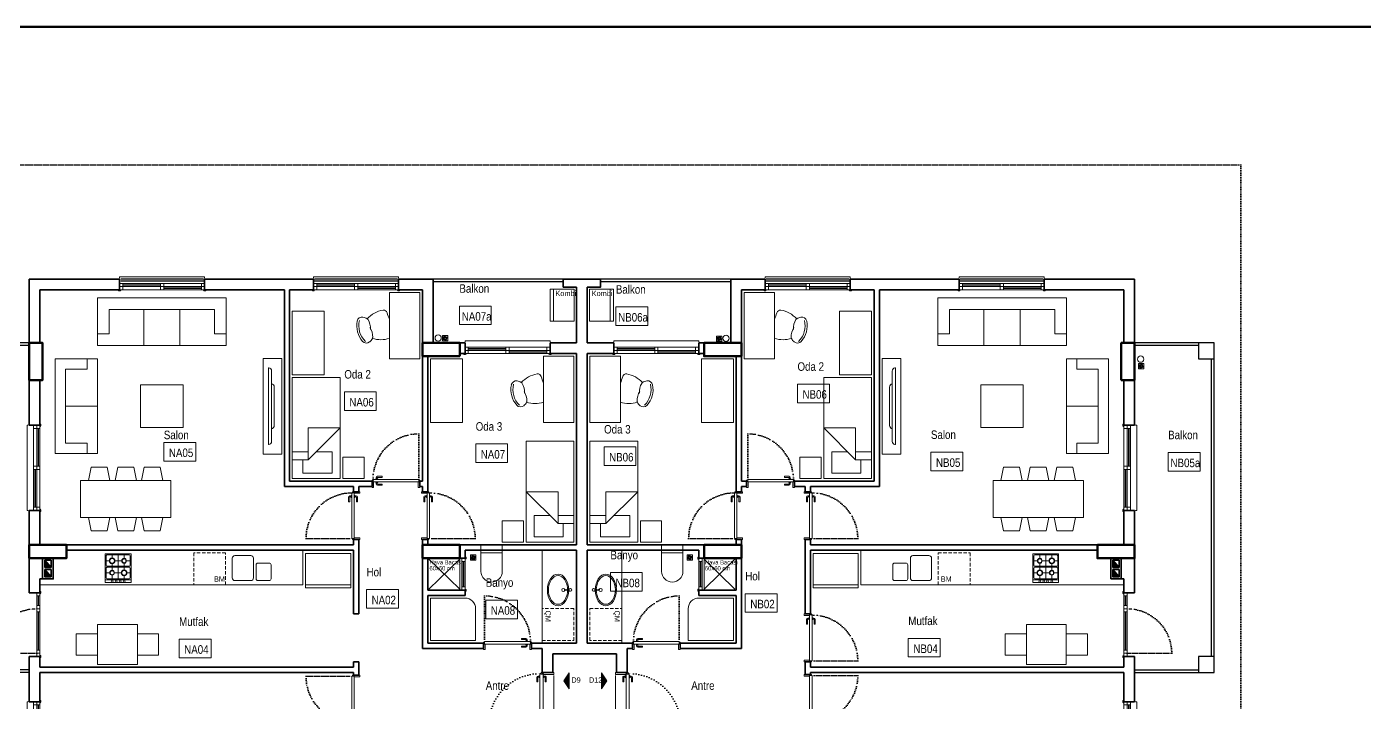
# Model space of a CAD drawing. Header units: millimetres. Extents: x 1852829 to 1882754, y -270850 to -231658.
# Drawn here: x 1864918 to 1867435, y -242764 to -241493 of the extents above; entities that cross this region are included whole.
import ezdxf
from ezdxf.enums import TextEntityAlignment as Align

# ---------------------------------------------------------------- set-up
doc = ezdxf.new("R2010")
doc.units = ezdxf.units.MM
for name, pattern in [('DOT', [0.25, 0, -0.25]), ('izdüşüm arka', [3.175, 0, -3.175]), ('izdüşüm ön', [9.525, 6.35, -3.175])]:
    doc.linetypes.add(name, pattern=pattern)
for name, color, linetype, lineweight in [('a_ba', 6, 'Continuous', 50), ('a_doğrama', 251, 'Continuous', 20), ('a_duvar', 251, 'Continuous', 35), ('a_görünüş', 32, 'Continuous', 25), ('a_görünüş_ince', 8, 'Continuous', 20), ('a_izdüşüm_arka', 251, 'izdüşüm arka', 30), ('a_izdüşüm_ön', 6, 'izdüşüm ön', 9), ('a_not_mahal', 253, 'Continuous', 5), ('a_not_misc', 144, 'Continuous', 5), ('a_not_text', 7, 'Continuous', 13), ('a_tefriş', 8, 'Continuous', 20), ('a_çerçeve_line', 7, 'Continuous', 50), ('m_yib', 65, 'Continuous', 20)]:
    doc.layers.add(name, color=color, linetype=linetype, lineweight=lineweight)
doc.styles.get("Standard").update_dxf_attribs({"font": 'ARIALN.TTF'})

# ---------------------------------------------------------------- blocks, each defined once
blk = doc.blocks.new('kombi')
at = {"layer": 'a_tefriş', "lineweight": 20}
for p, q in [((-4.8, 60), (40.2, 60)), ((-4.7, 0), (-4.8, 60)), ((1.3, 0), (1.2, 60)), ((40.2, 60), (40.3, 0)), ((69.2, 60), (69.2, 0)), ((114.2, 60), (69.2, 60)), ((108.2, 0), (108.2, 60)), ((114.2, 0), (114.2, 60)), ((40.3, 0), (-4.7, 0)), ((69.2, 0), (114.2, 0))]:
    blk.add_line(p, q, dxfattribs=at)
at = {"layer": 'a_not_mahal'}
for p in [(5, 47.3), (73.2, 47.3)]:
    blk.add_text('Kombi', height=10, dxfattribs=at).set_placement(p)
blk = doc.blocks.new('K2')
at = {"layer": 'a_doğrama', "color": 251, "linetype": 'Continuous'}
for p, q in [((-13, 88.1), (-13, 1.9)), ((-13, 88.1), (-8.5, 88.1)), ((-12, 90), (-12, 88.1)), ((-12, 90), (-10, 90)), ((-8.5, 88.1), (-8.5, 1.9)), ((-13, 1.9), (-8.5, 1.9)), ((-12, 0), (-12, 1.9)), ((-12, 0), (-10, 0))]:
    blk.add_line(p, q, dxfattribs=at)
at = {"layer": 'a_doğrama', "color": 251}
for points in [[(-14, 80.1), (-16.5, 80.1, 0.414214), (-17, 79.6), (-17, 71.1), (-19, 71.1), (-19, 79.6)], [(-13, 83.1), (-13.5, 83.1, 0.414214), (-14, 82.6), (-14, 79.6, 0.414214), (-13.5, 79.1), (-13, 79.1)], [(-8.5, 83.1), (-8, 83.1, -0.414214), (-7.5, 82.6), (-7.5, 79.6, -0.414214), (-8, 79.1), (-8.5, 79.1)], [(-7.5, 80.1), (-5, 80.1, -0.414214), (-4.5, 79.6), (-4.5, 71.1), (-2.5, 71.1), (-2.5, 79.6)]]:
    blk.add_lwpolyline(points, format="xyb", dxfattribs=at)
for points in [[(-16.5, 82.1), (-14, 82.1)], [(-5, 82.1), (-7.5, 82.1)]]:
    blk.add_lwpolyline(points, dxfattribs=at)
at = {"layer": 'a_doğrama', "color": 251, "linetype": 'Continuous'}
for points in [[(0, 90), (2, 90), (2, 87), (-8.5, 87)], [(0, 0), (2, 0), (2, 3), (-8.5, 3)]]:
    blk.add_lwpolyline(points, dxfattribs=at)
at = {"layer": 'a_doğrama', "color": 251}
for centre, start, end in [((-16.5, 79.6), 90, 180), ((-5, 79.6), 0, 90)]:
    blk.add_arc(centre, 2.5, start, end, dxfattribs=at)
at = {"layer": 'a_izdüşüm_arka', "color": 251}
blk.add_lwpolyline([(-99.2, 1.9), (-13, 1.9)], dxfattribs=at)
blk.add_arc((-13, 1.9), 86.2, 90, 180, dxfattribs=at)
blk = doc.blocks.new('klozet')
at = {"layer": 'a_tefriş'}
blk.add_line((20, 0), (-20, 0), dxfattribs=at)
for points in [[(-20, 0), (-20, -15), (20, -15), (20, 0)], [(-20, -50), (-20, -15)], [(20, -50), (20, -15)]]:
    blk.add_lwpolyline(points, dxfattribs=at)
blk.add_arc((0, -50), 20, 180, 360, dxfattribs=at)
blk = doc.blocks.new('K1')
at = {"layer": 'a_doğrama', "color": 251}
for points in [[(-17.5, -2.5), (-22, -2.5), (-22, 0), (2, 0), (2, -4), (-17.5, -4), (-17.5, -2.5)], [(-27.5, -93.1), (-25, -93.1)], [(-17.5, -97.5), (-22, -97.5), (-22, -100), (2, -100), (2, -96), (-17.5, -96), (-17.5, -97.5)], [(-14.5, -93.1), (-17, -93.1)]]:
    blk.add_lwpolyline(points, dxfattribs=at)
blk.add_lwpolyline([(-18, -14), (-18, -4), (-18, -3), (-22.5, -3), (-22.5, -2.5), (-22.5, -2), (-24, -2), (-24, -2.5), (-24, -12.5), (-24, -88), (-24, -97.5), (-24, -98), (-22.5, -98), (-22.5, -97.5), (-22.5, -97), (-18, -97), (-18, -96), (-18, -86.5)], close=True, dxfattribs=at)
for points in [[(-25, -91.1), (-27.5, -91.1, -0.414214), (-28, -90.6), (-28, -82.1), (-30, -82.1), (-30, -90.6)], [(-24, -94.1), (-24.5, -94.1, -0.414214), (-25, -93.6), (-25, -90.6, -0.414214), (-24.5, -90.1), (-24, -90.1)], [(-18, -94.1), (-17.5, -94.1, 0.414214), (-17, -93.6), (-17, -90.6, 0.414214), (-17.5, -90.1), (-18, -90.1)], [(-17, -91.1), (-14.5, -91.1, 0.414214), (-14, -90.6), (-14, -82.1), (-12, -82.1), (-12, -90.6)]]:
    blk.add_lwpolyline(points, format="xyb", dxfattribs=at)
for centre, start, end in [((-27.5, -90.6), 180, 270), ((-14.5, -90.6), 270, 0)]:
    blk.add_arc(centre, 2.5, start, end, dxfattribs=at)
at = {"layer": 'a_görünüş_ince', "color": 251}
blk.add_line((2, -6), (2, -94), dxfattribs=at)
at = {"layer": 'a_izdüşüm_arka', "color": 251, "linetype": 'DOT', "ltscale": 20}
blk.add_line((-24, -2), (-120, -2), dxfattribs=at)
blk.add_arc((-24, -2), 96, 180, 270, dxfattribs=at)
blk = doc.blocks.new('M1')
at = {"layer": 'a_doğrama', "linetype": 'Continuous'}
for p, q in [((-24, 6), (-30, 6)), ((-30, 0), (-30, 6)), ((-24, 0), (-30, 0)), ((-24, 0), (-24, 6)), ((30, 6), (24, 6)), ((24, 6), (24, 0)), ((30, 0), (30, 6)), ((30, 0), (24, 0))]:
    blk.add_line(p, q, dxfattribs=at)
at = {"layer": 'a_doğrama'}
for p, q in [((24, 3.5), (-24, 3.5)), ((24, 2.5), (-24, 2.5))]:
    blk.add_line(p, q, dxfattribs=at)
for points in [[(-28, -1), (-28, 0), (-32, 0), (-32, -2), (-29, -2)], [(28, -1), (28, 0), (32, 0), (32, -2), (29, -2)]]:
    blk.add_lwpolyline(points, close=True, dxfattribs=at)
at = {"layer": 'a_görünüş_ince'}
for p, q in [((24, 6), (-24, 6)), ((-24, 0), (24, 0))]:
    blk.add_line(p, q, dxfattribs=at)
blk = doc.blocks.new('160p')
at = {"layer": 'a_doğrama', "color": 251}
for points in [[(-6, -6), (-6, 0), (-12, 0), (-12, -6)], [(0, -6), (0, 0), (-6, 0), (-6, -6)], [(-6, -83), (-6, -77), (-12, -77), (-12, -83)], [(0, -83), (0, -77), (-6, -77), (-6, -83)], [(-6, -160), (-6, -154), (-12, -154), (-12, -160)], [(0, -160), (0, -154), (-6, -154), (-6, -160)]]:
    blk.add_lwpolyline(points, close=True, dxfattribs=at)
for points in [[(2, -1), (2, 2), (0, 2), (0, -2), (1, -2), (2, -1)], [(-9.5, -6), (-9.5, -77)], [(-8.5, -6), (-8.5, -77)], [(-3.5, -83), (-3.5, -154)], [(-2.5, -83), (-2.5, -154)], [(2, -159), (2, -162), (0, -162), (0, -158), (1, -158), (2, -159)]]:
    blk.add_lwpolyline(points, dxfattribs=at)
at = {"layer": 'a_görünüş_ince', "color": 251}
for points in [[(-22, -160), (-24, -160), (-24, 0), (-22, 0)], [(-12, -77), (-12, -6)], [(-6, -77), (-6, -6)], [(-6, -77), (-6, -6)], [(0, -77), (0, -6)], [(-12, -154), (-12, -83)], [(-6, -154), (-6, -83)], [(-6, -154), (-6, -83)], [(0, -154), (0, -83)]]:
    blk.add_lwpolyline(points, dxfattribs=at)
blk = doc.blocks.new('kapı_120_c_blok')
at = {"layer": 'a_doğrama', "color": 251}
for points in [[(-2, 119), (-2, 122), (0, 122), (0, 118), (-1, 118), (-2, 119)], [(2.5, 114), (2.5, 96)], [(3.5, 114), (3.5, 96)], [(2.5, 84), (2.5, 12)], [(3.5, 84), (3.5, 12)], [(-2, 1), (-2, -2), (0, -2), (0, 2), (-1, 2), (-2, 1)]]:
    blk.add_lwpolyline(points, dxfattribs=at)
for points in [[(0, 114), (6, 114), (6, 120), (0, 120)], [(0, 90), (6, 90), (6, 96), (0, 96)], [(0, 84), (6, 84), (6, 90), (0, 90)], [(0, 6), (6, 6), (6, 12), (0, 12)], [(0, 0), (6, 0), (6, 6), (0, 6)]]:
    blk.add_lwpolyline(points, close=True, dxfattribs=at)
at = {"layer": 'a_görünüş_ince', "color": 251}
for points in [[(0, 114), (0, 96)], [(6, 114), (6, 96)], [(0, 84), (0, 12)], [(6, 84), (6, 12)]]:
    blk.add_lwpolyline(points, dxfattribs=at)
at = {"layer": 'a_izdüşüm_arka', "color": 251}
blk.add_lwpolyline([(6, 6), (90, 6)], dxfattribs=at)
blk.add_arc((6, 6), 84, 0, 90, dxfattribs=at)
blk = doc.blocks.new('baca_şönt')
at = {"layer": 'a_duvar'}
h = blk.add_hatch(color=256, dxfattribs=at)
h.dxf.hatch_style = 1
h.paths.add_polyline_path([(21.5, -5), (21.5, -17), (35, -17)])
h.paths.add_polyline_path([(4, -5), (4, -17), (17.5, -17)])
for p, q in [((4, -5), (17.5, -17)), ((17.5, -5), (17.5, -17)), ((21.5, -5), (21.5, -17)), ((21.5, -5), (35, -17))]:
    blk.add_line(p, q, dxfattribs=at)
blk.add_lwpolyline([(0, -21), (39, -21), (39, -1), (0, -1)], close=True, dxfattribs=at)
for points in [[(17.5, -5), (4, -5), (4, -17), (17.5, -17)], [(21.5, -17), (35, -17), (35, -5), (21.5, -5)]]:
    blk.add_lwpolyline(points, dxfattribs=at)
blk = doc.blocks.new('A$C2A0A03CE')
at = {"layer": 'a_tefriş'}
for p, q in [((-54, -24.3), (-54, 24.3)), ((-54, 24.3), (0, 24.3)), ((-48.6, 24.3), (-48.6, -24.3)), ((-46.8, 20.7), (-46.8, -20.7)), ((-40, 11.2), (-46.8, 11.2)), ((-25.2, 0), (-46.8, 0)), ((-27, 22.5), (-45, 22.5)), ((-35.6, 22.5), (-35.6, 15.7)), ((-35.6, 6.8), (-35.6, -7.7)), ((-25.2, 11.2), (-31, 11.2)), ((-25.2, -20.7), (-25.2, 20.7)), ((-23.4, -20.7), (-23.4, 20.7)), ((-16.6, 11.2), (-23.4, 11.2)), ((-1.8, 0), (-23.4, 0)), ((-21.6, 22.5), (-3.6, 22.5)), ((-13.1, 22.5), (-13.1, 14.8)), ((-13.1, 7.7), (-13.1, -6.8)), ((-1.8, 11.2), (-9.4, 11.2)), ((-1.8, 20.7), (-1.8, -20.7)), ((0, -24.3), (0, 24.3)), ((-54, -24.3), (0, -24.3)), ((-39.1, -11.3), (-46.8, -11.3)), ((-45, -22.5), (-27, -22.5)), ((-35.6, -14.9), (-35.6, -22.5)), ((-25.2, -11.3), (-31.9, -11.3)), ((-17.5, -11.3), (-23.4, -11.3)), ((-3.6, -22.5), (-21.6, -22.5)), ((-13.1, -15.7), (-13.1, -22.5)), ((-1.8, -11.3), (-8.5, -11.3))]:
    blk.add_line(p, q, dxfattribs=at)
for centre, radius in [((-51.4, 11.2), 1.8), ((-51.4, 3.7), 1.8), ((-35.6, 11.2), 5.4), ((-35.6, 11.2), 4.5), ((-13.1, 11.2), 4.5), ((-13.1, 11.2), 3.6), ((-51.4, -3.5), 1.8), ((-51.4, -11.3), 1.8), ((-35.6, -11.3), 4.5), ((-35.6, -11.3), 3.6), ((-13.1, -11.3), 5.4), ((-13.1, -11.3), 4.5)]:
    blk.add_circle(centre, radius, dxfattribs=at)
for centre, start, end in [((-45, 20.7), 90, 180), ((-27, 20.7), 0, 90), ((-21.6, 20.7), 90, 180), ((-3.6, 20.7), 0, 90), ((-45, -20.7), 180, 270), ((-27, -20.7), 270, 0), ((-21.6, -20.7), 180, 270), ((-3.6, -20.7), 270, 0)]:
    blk.add_arc(centre, 1.8, start, end, dxfattribs=at)
blk = doc.blocks.new('tefriş_koltuk_242x90')
at = {"layer": 'a_tefriş'}
for p, q in [((-34, -22), (-34, -90)), ((34, -22), (34, -90)), ((-99, -68), (-121, -68)), ((99, -68), (121, -68))]:
    blk.add_line(p, q, dxfattribs=at)
for points in [[(-121, -90), (-121, 0), (121, 0), (121, -90), (-121, -90)], [(-99, -68), (-99, -22), (99, -22), (99, -68)]]:
    blk.add_lwpolyline(points, dxfattribs=at)
blk = doc.blocks.new('tefriş_koltuk_202x90')
at = {"layer": 'a_tefriş'}
for p, q in [((0, -90), (0, -22)), ((-79, -68), (-101, -68)), ((79, -68), (101, -68))]:
    blk.add_line(p, q, dxfattribs=at)
for points in [[(101, -90), (101, 0), (-101, 0), (-101, -90), (101, -90)], [(79, -68), (79, -22), (-79, -22), (-79, -68)]]:
    blk.add_lwpolyline(points, dxfattribs=at)
blk = doc.blocks.new('tefirş_tv')
at = {"layer": 'a_tefriş'}
for points in [[(60, 4), (60, 5, 0.414214), (55, 10), (-55, 10, 0.414214), (-60, 5), (-60, 4)], [(35, 10), (35, 10, 0.414214), (30, 15), (-30, 15, 0.414214), (-35, 10), (-35, 10)]]:
    blk.add_lwpolyline(points, format="xyb", close=True, dxfattribs=at)
blk = doc.blocks.new('tefriş_yatak tek')
at = {"layer": 'a_tefriş'}
for points in [[(0, -0.45), (-1.9, -0.45), (-1.9, 0.45), (0, 0.45)], [(-1.9, -0.5), (-1.5, -0.5), (-1.5, -0.9), (-1.9, -0.9)]]:
    blk.add_lwpolyline(points, close=True, dxfattribs=at)
for points in [[(-1.55, 0.45), (-1.55, 0.15), (-0.95, -0.45), (-0.95, 0.15), (-1.55, 0.15)], [(-1.4, 0.45), (-1.4, 0.15)], [(-1.4, 0), (-1.4, -0.3), (-1.8, -0.3), (-1.8, 0.25), (-1.55, 0.25)]]:
    blk.add_lwpolyline(points, dxfattribs=at)
blk = doc.blocks.new('tefriş_sandalye')
at = {"layer": 'a_tefriş'}
blk.add_line((0, -18), (0, 18), dxfattribs=at)
at = {"layer": 'a_tefriş', "extrusion": (0, 0, -1)}
for centre, major_axis, start_param, end_param in [((43.2, 17.3), (6.76, 6.76), 4.815914, 6.34704), ((16, -34.3), (38.7, 38.7), 5.200723, 5.79406), ((62.1, 15.1), (21.8, -21.8), 1.757107, 2.385975), ((62.1, 15.1), (21.8, -21.8), 1.757107, 2.385975), ((48.7, 10.5), (13, -13), 2.664537, 2.7784), ((48.7, 10.5), (13, -13), 2.664537, 2.7784), ((48.7, 10.5), (13, -13), 2.7784, 3.245118), ((66.5, -1.2), (21.8, -21.8), 1.802816, 2.431683), ((66.5, -1.2), (21.8, -21.8), 1.802816, 2.431683), ((16.9, -5.5), (28.8, 28.8), 6.26556, 7.321949), ((16.9, -5.5), (28.8, 28.8), 6.26556, 7.321949), ((17, -5.7), (31.4, -31.4), -1.506941, -0.587454), ((-154, -79.7), (117.3, -117.3), -1.166716, -1.087708), ((1.8, 18.5), (38.7, -38.7), -0.034473, 0.601946), ((52.6, -3.9), (13, -13), 1.410391, 1.524253), ((52.6, -3.9), (13, -13), 1.410391, 1.524253), ((52.6, -3.9), (13, 13), 2.514469, 2.981187), ((51.2, -12.6), (6.76, -6.76), -0.587454, 0.943672), ((11.1, -28.2), (4.99, -4.99), 0.687369, 2.053884)]:
    blk.add_ellipse(centre, major_axis=major_axis, ratio=1, start_param=start_param, end_param=end_param, dxfattribs=at)
blk = doc.blocks.new('tefriş_süzgeç')
at = {"layer": 'a_tefriş'}
for p, q in [((5, 0), (-5, 0)), ((-5, 0), (-5, -10)), ((5, -10), (5, 0)), ((-5, -10), (5, -10)), ((-3.6, -5.1), (-4.1, -5.1)), ((-2.6, -5.1), (-3.1, -5.1)), ((-2.5, -2.5), (-2.9, -2.2)), ((-2.6, -7.6), (-2.9, -7.9)), ((-2, -3.3), (-2.3, -3)), ((-1.9, -6.9), (-2.2, -7.2)), ((-1.6, -5.1), (-2.1, -5.1)), ((-1.2, -3.9), (-1.5, -3.6)), ((-1.2, -6.2), (-1.5, -6.5)), ((-0.2, -2.5), (-0.2, -2)), ((-0.1, -1.5), (-0.1, -1)), ((-0.1, -3), (-0.1, -3.5)), ((-0.1, -6.6), (-0.1, -7.1)), ((-0.1, -7.6), (-0.1, -8.1)), ((-0.1, -8.6), (-0.1, -9.1)), ((1, -4), (1.4, -3.6)), ((1.1, -6.2), (1.4, -6.5)), ((1.5, -5.1), (2, -5.1)), ((1.7, -3.3), (2.1, -2.9)), ((1.8, -6.9), (2.1, -7.2)), ((2.5, -2.5), (2.8, -2.2)), ((2.5, -5.1), (3, -5.1)), ((2.5, -7.5), (2.8, -7.9)), ((3.5, -5.1), (4, -5.1))]:
    blk.add_line(p, q, dxfattribs=at)
for centre, radius, start, end in [((-0.1, -5.1), 4.06, 134.2896, 180), ((-0.1, -5.1), 3.56, 134.2896, 180), ((-0.1, -5.1), 3.06, 180, 225), ((-0.1, -5.1), 4.06, 225, 270), ((-0.1, -5.1), 2.56, 180, 225), ((-0.1, -5.1), 3.56, 225, 270), ((-0.4, -4.4), 2.4, 84.5943, 143.2016), ((-0.1, -5.1), 2.06, 134.2896, 180), ((-0.1, -5), 2.44, 90.343, 138.1212), ((-0.1, -5.1), 1.56, 134.2896, 180), ((-0.1, -5.1), 2.06, 225, 270), ((-0.1, -5.1), 1.56, 225, 270), ((-0.1, -5.1), 4.06, 45, 90), ((-0.1, -5.1), 3.56, 45, 90), ((-0.1, -5.1), 2.06, 45, 90), ((-0.1, -5.1), 1.56, 45, 90), ((-0.1, -5.1), 2.56, 270, 315.7104), ((-0.1, -5.1), 3.06, 270, 315.7104), ((-0.1, -5.1), 1.56, 314.2896, 360), ((-0.1, -5.1), 2.06, 314.2896, 360), ((-0.1, -5.1), 2.56, 360, 45), ((-0.1, -5.1), 3.06, 360, 45), ((-0.1, -5.1), 3.56, 314.2896, 360), ((-0.1, -5.1), 4.06, 314.2896, 360)]:
    blk.add_arc(centre, radius, start, end, dxfattribs=at)

msp = doc.modelspace()

# ---------------------------------------------------------------- hatches: boundary and pattern name
at = {"layer": 'a_not_misc'}
h = msp.add_hatch(color=256, dxfattribs=at)
h.dxf.hatch_style = 1
h.paths.add_polyline_path([(1865938.7, -242708.7), (1865928.7, -242723.7), (1865938.7, -242738.7)])
h = msp.add_hatch(color=256, dxfattribs=at)
h.dxf.hatch_style = 1
h.paths.add_polyline_path([(1865999.7, -242708.7), (1866009.7, -242723.7), (1865999.7, -242738.7)])

# ---------------------------------------------------------------- linework, layer by layer
at = {"layer": 'a_ba', "color": 253}
for points in [[(1864922.7, -242158.2), (1864947.7, -242158.2), (1864947.7, -242088.2), (1864922.7, -242088.2)], [(1865732.7, -242113.2), (1865732.7, -242088.2), (1865662.7, -242088.2), (1865662.7, -242113.2)], [(1866262.7, -242113.2), (1866262.7, -242088.2), (1866192.7, -242088.2), (1866192.7, -242113.2)], [(1866977.7, -242158.2), (1867002.7, -242158.2), (1867002.7, -242088.2), (1866977.7, -242088.2)], [(1864922.7, -242468.2), (1864922.7, -242493.2), (1864992.7, -242493.2), (1864992.7, -242468.2)], [(1865732.7, -242493.2), (1865732.7, -242468.2), (1865662.7, -242468.2), (1865662.7, -242493.2)], [(1866262.7, -242493.2), (1866262.7, -242468.2), (1866192.7, -242468.2), (1866192.7, -242493.2)], [(1866932.7, -242468.2), (1866932.7, -242493.2), (1867002.7, -242493.2), (1867002.7, -242468.2)]]:
    msp.add_lwpolyline(points, close=True, dxfattribs=at)
at = {"layer": 'a_duvar'}
for p, q in [((1865092.7, -241968.2), (1864922.7, -241968.2)), ((1864922.7, -241968.2), (1864922.7, -242088.2)), ((1865457.7, -241968.2), (1865252.7, -241968.2)), ((1865682.7, -241968.2), (1865617.7, -241968.2)), ((1865682.7, -242088.2), (1865682.7, -241968.2)), ((1865997.7, -241968.2), (1865927.7, -241968.2)), ((1866242.7, -241968.2), (1866242.7, -242088.2)), ((1866242.7, -241968.2), (1866307.7, -241968.2)), ((1866467.7, -241968.2), (1866672.7, -241968.2)), ((1866832.7, -241968.2), (1867002.7, -241968.2)), ((1867002.7, -242088.2), (1867002.7, -241968.2)), ((1864942.7, -241988.2), (1865092.7, -241988.2)), ((1864942.7, -242088.2), (1864942.7, -241988.2)), ((1865252.7, -241988.2), (1865402.7, -241988.2)), ((1865402.7, -241988.2), (1865402.7, -242358.2)), ((1865412.7, -242348.2), (1865412.7, -241988.2)), ((1865412.7, -241988.2), (1865457.7, -241988.2)), ((1865617.7, -241988.2), (1865662.7, -241988.2)), ((1865662.7, -241988.2), (1865662.7, -242348.2)), ((1865952.7, -241983.2), (1865952.7, -242088.2)), ((1865972.7, -242088.2), (1865972.7, -241983.2)), ((1866262.7, -242348.2), (1866262.7, -241988.2)), ((1866307.7, -241988.2), (1866262.7, -241988.2)), ((1866512.7, -241988.2), (1866467.7, -241988.2)), ((1866512.7, -241988.2), (1866512.7, -242348.2)), ((1866672.7, -241988.2), (1866522.7, -241988.2)), ((1866522.7, -242358.2), (1866522.7, -241988.2)), ((1866982.7, -241988.2), (1866832.7, -241988.2)), ((1866982.7, -241988.2), (1866982.7, -242088.2)), ((1865682.7, -242088.2), (1865732.7, -242088.2)), ((1865902.7, -242088.2), (1865952.7, -242088.2)), ((1866022.7, -242088.2), (1865972.7, -242088.2)), ((1866242.7, -242088.2), (1866192.7, -242088.2)), ((1864922.7, -242108.2), (1864922.7, -242243.2)), ((1865672.7, -242368.2), (1865672.7, -242113.2)), ((1865902.7, -242108.2), (1865952.7, -242108.2)), ((1865952.7, -242108.2), (1865952.7, -242468.2)), ((1865972.7, -242108.2), (1866022.7, -242108.2)), ((1865972.7, -242468.2), (1865972.7, -242108.2)), ((1866252.7, -242113.2), (1866252.7, -242368.2)), ((1867002.7, -242243.2), (1867002.7, -242108.2)), ((1864942.7, -242243.2), (1864942.7, -242158.2)), ((1866982.7, -242158.2), (1866982.7, -242243.2)), ((1865567.7, -242348.2), (1865412.7, -242348.2)), ((1865662.7, -242348.2), (1865657.7, -242348.2)), ((1866272.7, -242348.2), (1866262.7, -242348.2)), ((1866512.7, -242348.2), (1866362.7, -242348.2)), ((1865402.7, -242358.2), (1865532.7, -242358.2)), ((1865532.7, -242368.2), (1865532.7, -242358.2)), ((1865542.7, -242358.2), (1865542.7, -242368.2)), ((1865542.7, -242358.2), (1865567.7, -242358.2)), ((1865657.7, -242358.2), (1865662.7, -242358.2)), ((1865662.7, -242358.2), (1865662.7, -242368.2)), ((1866262.7, -242368.2), (1866262.7, -242358.2)), ((1866262.7, -242358.2), (1866272.7, -242358.2)), ((1866362.7, -242358.2), (1866382.7, -242358.2)), ((1866382.7, -242368.2), (1866382.7, -242358.2)), ((1866392.7, -242358.2), (1866392.7, -242368.2)), ((1866392.7, -242358.2), (1866522.7, -242358.2)), ((1864922.7, -242403.2), (1864922.7, -242558.2)), ((1864942.7, -242468.2), (1864942.7, -242403.2)), ((1866982.7, -242403.2), (1866982.7, -242468.2)), ((1867002.7, -242558.2), (1867002.7, -242403.2)), ((1865532.7, -242468.2), (1864942.7, -242468.2)), ((1864992.7, -242478.2), (1865532.7, -242478.2)), ((1865532.7, -242468.2), (1865532.7, -242458.2)), ((1865532.7, -242598.2), (1865532.7, -242478.2)), ((1865542.7, -242458.2), (1865542.7, -242598.2)), ((1865662.7, -242458.2), (1865662.7, -242663.2)), ((1865672.7, -242468.2), (1865672.7, -242458.2)), ((1865952.7, -242468.2), (1865672.7, -242468.2)), ((1865732.7, -242478.2), (1865732.7, -242493.2)), ((1865742.7, -242493.2), (1865742.7, -242478.2)), ((1865742.7, -242478.2), (1865952.7, -242478.2)), ((1865952.7, -242478.2), (1865952.7, -242653.2)), ((1866252.7, -242468.2), (1865972.7, -242468.2)), ((1865972.7, -242478.2), (1866182.7, -242478.2)), ((1865972.7, -242653.2), (1865972.7, -242478.2)), ((1866182.7, -242478.2), (1866182.7, -242493.2)), ((1866192.7, -242493.2), (1866192.7, -242478.2)), ((1866252.7, -242458.2), (1866252.7, -242468.2)), ((1866262.7, -242663.2), (1866262.7, -242458.2)), ((1866382.7, -242598.2), (1866382.7, -242458.2)), ((1866392.7, -242458.2), (1866392.7, -242468.2)), ((1866982.7, -242468.2), (1866392.7, -242468.2)), ((1866392.7, -242478.2), (1866392.7, -242598.2)), ((1866392.7, -242478.2), (1866932.7, -242478.2)), ((1865672.7, -242553.2), (1865672.7, -242493.2)), ((1866252.7, -242493.2), (1866252.7, -242553.2)), ((1864942.7, -242558.2), (1864942.7, -242532.2)), ((1865742.7, -242553.2), (1865672.7, -242553.2)), ((1865742.7, -242563.2), (1865742.7, -242553.2)), ((1866252.7, -242553.2), (1866182.7, -242553.2)), ((1866182.7, -242553.2), (1866182.7, -242563.2)), ((1866982.7, -242532.2), (1866982.7, -242558.2)), ((1865672.7, -242653.2), (1865672.7, -242563.2)), ((1865672.7, -242563.2), (1865742.7, -242563.2)), ((1866182.7, -242563.2), (1866252.7, -242563.2)), ((1866252.7, -242563.2), (1866252.7, -242653.2)), ((1865777.7, -242653.2), (1865672.7, -242653.2)), ((1865777.7, -242653.2), (1865672.7, -242653.2)), ((1865777.7, -242663.2), (1865777.7, -242653.2)), ((1865867.7, -242653.2), (1865867.7, -242663.2)), ((1865867.7, -242663.2), (1865867.7, -242653.2)), ((1865952.7, -242653.2), (1865867.7, -242653.2)), ((1866057.7, -242653.2), (1865972.7, -242653.2)), ((1866057.7, -242653.2), (1866057.7, -242663.2)), ((1866252.7, -242653.2), (1866147.7, -242653.2)), ((1866147.7, -242653.2), (1866147.7, -242663.2)), ((1866252.7, -242653.2), (1866147.7, -242653.2)), ((1864922.7, -242678.2), (1864922.7, -242763.2)), ((1864942.7, -242698.2), (1864942.7, -242678.2)), ((1865662.7, -242663.2), (1865777.7, -242663.2)), ((1865867.7, -242663.2), (1865887.7, -242663.2)), ((1865887.7, -242663.2), (1865887.7, -242708.2)), ((1865907.7, -242673), (1866027.7, -242673)), ((1865907.7, -242708.2), (1865907.7, -242673)), ((1866027.7, -242673), (1866027.7, -242708.2)), ((1866047.7, -242663.2), (1866057.7, -242663.2)), ((1866047.7, -242708.2), (1866047.7, -242663.2)), ((1866147.7, -242663.2), (1866262.7, -242663.2)), ((1866982.7, -242678.2), (1866982.7, -242698.2)), ((1867002.7, -242763.2), (1867002.7, -242678.2)), ((1865532.7, -242698.2), (1864942.7, -242698.2)), ((1865532.7, -242698.2), (1865532.7, -242688.2)), ((1865542.7, -242688.2), (1865542.7, -242713.2)), ((1866382.7, -242712.2), (1866382.7, -242688.2)), ((1866392.7, -242688.2), (1866392.7, -242698.2)), ((1866982.7, -242698.2), (1866392.7, -242698.2)), ((1864942.7, -242708.2), (1865532.7, -242708.2)), ((1864942.7, -242763.2), (1864942.7, -242708.2)), ((1865532.7, -242713.2), (1865532.7, -242708.2)), ((1865887.7, -242708.2), (1865907.7, -242708.2)), ((1866027.7, -242708.2), (1866047.7, -242708.2)), ((1866392.7, -242708.2), (1866982.7, -242708.2)), ((1866392.7, -242708.2), (1866392.7, -242712.2)), ((1866982.7, -242708.2), (1866982.7, -242763.2))]:
    msp.add_line(p, q, dxfattribs=at)
for points in [[(1865092.7, -241988.2), (1865092.7, -241968.2)], [(1865252.7, -241988.2), (1865252.7, -241968.2)], [(1865457.7, -241988.2), (1865457.7, -241968.2)], [(1865617.7, -241988.2), (1865617.7, -241968.2)], [(1865927.7, -241968.2), (1865927.7, -241983.2), (1865952.7, -241983.2)], [(1865997.7, -241968.2), (1865997.7, -241983.2), (1865972.7, -241983.2)], [(1866307.7, -241988.2), (1866307.7, -241968.2)], [(1866467.7, -241988.2), (1866467.7, -241968.2)], [(1866672.7, -241988.2), (1866672.7, -241968.2)], [(1866832.7, -241988.2), (1866832.7, -241968.2)], [(1865732.7, -242088.2), (1865742.7, -242088.2), (1865742.7, -242108.2), (1865732.7, -242108.2)], [(1865902.7, -242088.2), (1865902.7, -242108.2)], [(1866022.7, -242088.2), (1866022.7, -242108.2)], [(1866192.7, -242088.2), (1866182.7, -242088.2), (1866182.7, -242108.2), (1866192.7, -242108.2)], [(1864942.7, -242243.2), (1864922.7, -242243.2)], [(1867002.7, -242243.2), (1866982.7, -242243.2)], [(1865567.7, -242348.2), (1865567.7, -242358.2)], [(1865657.7, -242348.2), (1865657.7, -242358.2)], [(1866272.7, -242348.2), (1866272.7, -242358.2)], [(1866362.7, -242348.2), (1866362.7, -242358.2)], [(1865532.7, -242368.2), (1865542.7, -242368.2)], [(1865662.7, -242368.2), (1865672.7, -242368.2)], [(1866252.7, -242368.2), (1866262.7, -242368.2)], [(1866382.7, -242368.2), (1866392.7, -242368.2)], [(1864942.7, -242403.2), (1864922.7, -242403.2)], [(1867002.7, -242403.2), (1866982.7, -242403.2)], [(1865532.7, -242458.2), (1865542.7, -242458.2)], [(1865662.7, -242458.2), (1865672.7, -242458.2)], [(1866252.7, -242458.2), (1866262.7, -242458.2)], [(1866382.7, -242458.2), (1866392.7, -242458.2)], [(1865732.7, -242493.2), (1865742.7, -242493.2)], [(1866192.7, -242493.2), (1866182.7, -242493.2)], [(1864947.7, -242532.2), (1864942.7, -242532.2)], [(1866977.7, -242532.2), (1866982.7, -242532.2)], [(1864942.7, -242558.2), (1864922.7, -242558.2)], [(1867002.7, -242558.2), (1866982.7, -242558.2)], [(1865532.7, -242598.2), (1865542.7, -242598.2)], [(1866382.7, -242598.2), (1866392.7, -242598.2)], [(1864942.7, -242678.2), (1864922.7, -242678.2)], [(1867002.7, -242678.2), (1866982.7, -242678.2)], [(1865532.7, -242688.2), (1865542.7, -242688.2)], [(1866382.7, -242688.2), (1866392.7, -242688.2)], [(1865532.7, -242713.2), (1865542.7, -242713.2)], [(1866382.7, -242712.2), (1866392.7, -242712.2)], [(1864922.7, -242763.2), (1864942.7, -242763.2)], [(1866982.7, -242763.2), (1867002.7, -242763.2)]]:
    msp.add_lwpolyline(points, dxfattribs=at)
at = {"layer": 'a_görünüş', "color": 251}
for points in [[(1865250.7, -241968.2), (1865094.7, -241968.2)], [(1865250.7, -241972.2), (1865094.7, -241972.2)], [(1865615.7, -241968.2), (1865459.7, -241968.2)], [(1865615.7, -241972.2), (1865459.7, -241972.2)], [(1865927.7, -241968.2), (1865682.7, -241968.2)], [(1865927.7, -241973.2), (1865682.7, -241973.2)], [(1866242.7, -241968.2), (1865997.7, -241968.2)], [(1866242.7, -241973.2), (1865997.7, -241973.2)], [(1866465.7, -241968.2), (1866309.7, -241968.2)], [(1866465.7, -241972.2), (1866309.7, -241972.2)], [(1866830.7, -241968.2), (1866674.7, -241968.2)], [(1866830.7, -241972.2), (1866674.7, -241972.2)], [(1864922.7, -242088.2), (1864803.2, -242088.2)], [(1864922.7, -242093.2), (1864803.2, -242093.2)], [(1867122.7, -242088.2), (1867004.7, -242088.2)], [(1867122.7, -242093.2), (1867004.7, -242093.2)], [(1867147.7, -242678.2), (1867147.7, -242118.2)], [(1867152.7, -242678.2), (1867152.7, -242118.2)], [(1864922.7, -242703.2), (1864803.2, -242703.2)], [(1867004.7, -242703.2), (1867122.7, -242703.2)], [(1864922.7, -242708.2), (1864803.2, -242708.2)], [(1867004.7, -242708.2), (1867122.7, -242708.2)]]:
    msp.add_lwpolyline(points, dxfattribs=at)
for points in [[(1867122.7, -242118.2), (1867152.7, -242118.2), (1867152.7, -242088.2), (1867122.7, -242088.2)], [(1867122.7, -242708.2), (1867152.7, -242708.2), (1867152.7, -242678.2), (1867122.7, -242678.2)]]:
    msp.add_lwpolyline(points, close=True, dxfattribs=at)
at = {"layer": 'a_görünüş_ince'}
for points in [[(1865732.7, -242495.2), (1865732.7, -242551.2)], [(1866192.7, -242495.2), (1866192.7, -242551.2)]]:
    msp.add_lwpolyline(points, dxfattribs=at)
at = {"layer": 'a_izdüşüm_arka'}
msp.add_lwpolyline([(1864722.7, -241753.2), (1867202.7, -241753.2), (1867202.7, -244203.2), (1864722.7, -244203.2)], close=True, dxfattribs=at)
at = {"layer": 'a_izdüşüm_ön', "color": 251}
for points in [[(1865292.2, -242543.2), (1865292.2, -242483.2), (1865232.2, -242483.2), (1865232.2, -242543.2)], [(1866633.2, -242543.2), (1866633.2, -242483.2), (1866693.2, -242483.2), (1866693.2, -242543.2)], [(1865947.7, -242648), (1865947.7, -242588), (1865887.7, -242588), (1865887.7, -242648)], [(1865977.7, -242648), (1865977.7, -242588), (1866037.7, -242588), (1866037.7, -242648)]]:
    msp.add_lwpolyline(points, close=True, dxfattribs=at)
at = {"layer": 'a_not_mahal'}
for points in [[(1865792.2, -242018.9), (1865732.2, -242018.9), (1865732.2, -242053.9), (1865792.2, -242053.9)], [(1866086.6, -242020.6), (1866026.6, -242020.6), (1866026.6, -242055.6), (1866086.6, -242055.6)], [(1866428.3, -242165.7), (1866368.3, -242165.7), (1866368.3, -242200.7), (1866428.3, -242200.7)], [(1865575.6, -242180.3), (1865515.6, -242180.3), (1865515.6, -242215.3), (1865575.6, -242215.3)], [(1865235.9, -242275.4), (1865175.9, -242275.4), (1865175.9, -242310.4), (1865235.9, -242310.4)], [(1865822.8, -242278.4), (1865762.8, -242278.4), (1865762.8, -242313.4), (1865822.8, -242313.4)], [(1866064.4, -242283.7), (1866004.4, -242283.7), (1866004.4, -242318.7), (1866064.4, -242318.7)], [(1866679.5, -242293.9), (1866619.5, -242293.9), (1866619.5, -242328.9), (1866679.5, -242328.9)], [(1867125.9, -242294.4), (1867065.9, -242294.4), (1867065.9, -242329.4), (1867125.9, -242329.4)], [(1866076.3, -242520.3), (1866016.3, -242520.3), (1866016.3, -242555.3), (1866076.3, -242555.3)], [(1865617.4, -242552.4), (1865557.4, -242552.4), (1865557.4, -242587.4), (1865617.4, -242587.4)], [(1865841.7, -242572.1), (1865781.7, -242572.1), (1865781.7, -242607.1), (1865841.7, -242607.1)], [(1866330.1, -242560), (1866270.1, -242560), (1866270.1, -242595), (1866330.1, -242595)], [(1865264.7, -242645.5), (1865204.7, -242645.5), (1865204.7, -242680.5), (1865264.7, -242680.5)], [(1866636.9, -242644.1), (1866576.9, -242644.1), (1866576.9, -242679.1), (1866636.9, -242679.1)]]:
    msp.add_lwpolyline(points, close=True, dxfattribs=at)
at = {"layer": 'a_not_misc'}
for points in [[(1865732.7, -242495.2), (1865674.8, -242551.2)], [(1865732.7, -242551.2), (1865674.8, -242495.2)], [(1866250.6, -242495.2), (1866192.7, -242551.2)], [(1866192.7, -242495.2), (1866250.6, -242551.2)]]:
    msp.add_lwpolyline(points, dxfattribs=at)
for points in [[(1865938.7, -242708.7), (1865928.7, -242723.7), (1865938.7, -242738.7), (1865938.7, -242708.7)], [(1865999.7, -242708.7), (1866009.7, -242723.7), (1865999.7, -242738.7), (1865999.7, -242708.7)]]:
    msp.add_lwpolyline(points, close=True, dxfattribs=at)
at = {"layer": 'a_tefriş'}
for p, q in [((1865887.7, -242651), (1865887.7, -242480.2)), ((1866037.7, -242651), (1866037.7, -242480.2)), ((1864944.7, -242543.2), (1865437.7, -242543.2)), ((1865930.8, -242551.9), (1865936.1, -242551.2)), ((1865936.1, -242554.8), (1865930.8, -242554.1)), ((1865937, -242550.9), (1865941.2, -242550.5)), ((1865938.7, -242551.6), (1865937.2, -242551.6)), ((1865937.2, -242554.4), (1865938.7, -242554.4)), ((1865938.7, -242554.4), (1865938.7, -242551.6)), ((1865988.4, -242550.9), (1865984.2, -242550.5)), ((1865986.7, -242551.6), (1865988.2, -242551.6)), ((1865986.7, -242554.4), (1865986.7, -242551.6)), ((1865988.2, -242554.4), (1865986.7, -242554.4)), ((1865994.7, -242551.9), (1865989.4, -242551.2)), ((1865989.4, -242554.8), (1865994.7, -242554.1)), ((1866487.7, -242543.2), (1866980.7, -242543.2)), ((1865941.2, -242555.5), (1865937, -242555.1)), ((1865984.2, -242555.5), (1865988.4, -242555.1))]:
    msp.add_line(p, q, dxfattribs=at)
for points in [[(1865600.4, -241993.2), (1865657.7, -241993.2), (1865657.7, -242118.2), (1865600.4, -242118.2)], [(1866325.1, -241993.2), (1866267.7, -241993.2), (1866267.7, -242118.2), (1866325.1, -242118.2)], [(1865417.7, -242148.2), (1865477.7, -242148.2), (1865477.7, -242028.2), (1865417.7, -242028.2)], [(1866507.7, -242148.2), (1866447.7, -242148.2), (1866447.7, -242028.2), (1866507.7, -242028.2)], [(1865362.7, -242117.4), (1865397.7, -242117.4), (1865397.7, -242297.4), (1865362.7, -242297.4)], [(1865737.7, -242238.2), (1865677.7, -242238.2), (1865677.7, -242118.2), (1865737.7, -242118.2)], [(1865890.4, -242113.2), (1865947.7, -242113.2), (1865947.7, -242238.2), (1865890.4, -242238.2)], [(1866035.1, -242113.2), (1865977.7, -242113.2), (1865977.7, -242238.2), (1866035.1, -242238.2)], [(1866187.7, -242238.2), (1866247.7, -242238.2), (1866247.7, -242118.2), (1866187.7, -242118.2)], [(1866562.7, -242117.4), (1866527.7, -242117.4), (1866527.7, -242297.4), (1866562.7, -242297.4)], [(1865132.1, -242167.4), (1865212.1, -242167.4), (1865212.1, -242247.4), (1865132.1, -242247.4)], [(1866793.3, -242167.4), (1866713.3, -242167.4), (1866713.3, -242247.4), (1866793.3, -242247.4)], [(1865019.2, -242346.9), (1865189.2, -242346.9), (1865189.2, -242416.9), (1865019.2, -242416.9)], [(1866906.3, -242346.9), (1866736.3, -242346.9), (1866736.3, -242416.9), (1866906.3, -242416.9)], [(1865126.2, -242693.2), (1865126.2, -242618.2), (1865051.2, -242618.2), (1865051.2, -242693.2)], [(1866874.2, -242693.2), (1866874.2, -242618.2), (1866799.2, -242618.2), (1866799.2, -242693.2)], [(1865051.2, -242675.7), (1865051.2, -242635.7), (1865011.2, -242635.7), (1865011.2, -242675.7)], [(1865166.2, -242675.7), (1865126.2, -242675.7), (1865126.2, -242635.7), (1865166.2, -242635.7)], [(1866799.2, -242675.7), (1866799.2, -242635.7), (1866759.2, -242635.7), (1866759.2, -242675.7)], [(1866914.2, -242675.7), (1866874.2, -242675.7), (1866874.2, -242635.7), (1866914.2, -242635.7)]]:
    msp.add_lwpolyline(points, close=True, dxfattribs=at)
for points in [[(1865074.2, -242346.9), (1865069.2, -242321.9), (1865039.2, -242321.9), (1865034.2, -242346.9)], [(1865124.2, -242346.9), (1865119.2, -242321.9), (1865089.2, -242321.9), (1865084.2, -242346.9)], [(1865174.2, -242346.9), (1865169.2, -242321.9), (1865139.2, -242321.9), (1865134.2, -242346.9)], [(1866751.3, -242346.9), (1866756.3, -242321.9), (1866786.3, -242321.9), (1866791.3, -242346.9)], [(1866801.3, -242346.9), (1866806.3, -242321.9), (1866836.3, -242321.9), (1866841.3, -242346.9)], [(1866851.3, -242346.9), (1866856.3, -242321.9), (1866886.3, -242321.9), (1866891.3, -242346.9)], [(1865074.2, -242416.9), (1865069.2, -242441.9), (1865039.2, -242441.9), (1865034.2, -242416.9)], [(1865124.2, -242416.9), (1865119.2, -242441.9), (1865089.2, -242441.9), (1865084.2, -242416.9)], [(1865174.2, -242416.9), (1865169.2, -242441.9), (1865139.2, -242441.9), (1865134.2, -242416.9)], [(1866751.3, -242416.9), (1866756.3, -242441.9), (1866786.3, -242441.9), (1866791.3, -242416.9)], [(1866801.3, -242416.9), (1866806.3, -242441.9), (1866836.3, -242441.9), (1866841.3, -242416.9)], [(1866851.3, -242416.9), (1866856.3, -242441.9), (1866886.3, -242441.9), (1866891.3, -242416.9)], [(1865437.7, -242543.2), (1865437.7, -242478.2)], [(1866487.7, -242543.2), (1866487.7, -242478.2)], [(1865527.7, -242484.2), (1865527.7, -242549.2), (1865442.7, -242549.2), (1865442.7, -242484.2), (1865527.7, -242484.2), (1865527.7, -242543.2), (1865442.7, -242543.2)], [(1866397.7, -242484.2), (1866397.7, -242549.2), (1866482.7, -242549.2), (1866482.7, -242484.2), (1866397.7, -242484.2), (1866397.7, -242543.2), (1866482.7, -242543.2)]]:
    msp.add_lwpolyline(points, dxfattribs=at)
for points in [[(1865344.7, -242493.4, 0.414214), (1865339.7, -242488.4), (1865309.7, -242488.4, 0.414214), (1865304.7, -242493.4), (1865304.7, -242530.4, 0.414214), (1865309.7, -242535.4), (1865339.7, -242535.4, 0.414214), (1865344.7, -242530.4), (1865344.7, -242493.4)], [(1865377.7, -242506, 0.414214), (1865374.2, -242502.5), (1865353.2, -242502.5, 0.414214), (1865349.7, -242506), (1865349.7, -242531.9, 0.414214), (1865353.2, -242535.4), (1865374.2, -242535.4, 0.414214), (1865377.7, -242531.9), (1865377.7, -242506)], [(1866547.7, -242506, -0.414214), (1866551.2, -242502.5), (1866572.2, -242502.5, -0.414214), (1866575.7, -242506), (1866575.7, -242531.9, -0.414214), (1866572.2, -242535.4), (1866551.2, -242535.4, -0.414214), (1866547.7, -242531.9), (1866547.7, -242506)], [(1866580.7, -242493.4, -0.414214), (1866585.7, -242488.4), (1866615.7, -242488.4, -0.414214), (1866620.7, -242493.4), (1866620.7, -242530.4, -0.414214), (1866615.7, -242535.4), (1866585.7, -242535.4, -0.414214), (1866580.7, -242530.4), (1866580.7, -242493.4)]]:
    msp.add_lwpolyline(points, format="xyb", dxfattribs=at)
for points in [[(1865742.7, -242568.2), (1865677.7, -242568.2), (1865677.7, -242648.2), (1865762.7, -242648.2), (1865762.7, -242588.2, 0.414214)], [(1866182.7, -242568.2), (1866247.7, -242568.2), (1866247.7, -242648.2), (1866162.7, -242648.2), (1866162.7, -242588.2, -0.414214)]]:
    msp.add_lwpolyline(points, format="xyb", close=True, dxfattribs=at)
for centre in [(1865927.6, -242553), (1865927.6, -242553), (1865997.8, -242553), (1865997.8, -242553)]:
    msp.add_circle(centre, 3, dxfattribs=at)
for centre, radius, start, end in [((1865930.9, -242553), 1.12, 97.1389, 262.8611), ((1865937.2, -242553), 2.11, 122.771, 237.229), ((1865937.2, -242553), 1.36, 90, 270), ((1865937.2, -242553), 2.11, 95.1696, 122.771), ((1865941.2, -242553), 2.5, 270, 90), ((1865984.2, -242553), 2.5, 90, 270), ((1865988.2, -242553), 1.36, 270, 90), ((1865988.2, -242553), 2.11, 57.229, 84.8304), ((1865988.2, -242553), 2.11, 302.771, 57.229), ((1865994.5, -242553), 1.12, 277.1389, 82.8611), ((1865937.2, -242553), 2.11, 237.229, 264.8304), ((1865988.2, -242553), 2.11, 275.1696, 302.771)]:
    msp.add_arc(centre, radius, start, end, dxfattribs=at)
for major_axis in [(0, 30), (0, 27)]:
    msp.add_ellipse((1865917.7, -242553), major_axis=major_axis, ratio=0.666667, dxfattribs=at)
at = {"layer": 'a_tefriş', "extrusion": (0, 0, -1)}
for major_axis in [(0, 30), (0, 27)]:
    msp.add_ellipse((1866007.7, -242553), major_axis=major_axis, ratio=0.666667, dxfattribs=at)
at = {"layer": 'a_çerçeve_line'}
msp.add_lwpolyline([(1872123.9, -244493.4), (1872123.9, -241493.4), (1853005.4, -241493.4), (1853005.4, -244493.4)], close=True, dxfattribs=at)
at = {"layer": 'm_yib'}
for centre in [(1865692.2, -242079.1), (1866234, -242079.5), (1867014, -242118.7)]:
    msp.add_circle(centre, 5.92, dxfattribs=at)

# ---------------------------------------------------------------- block references
at = {"xscale": -1}
msp.add_blockref('kapı_120_c_blok', (1864942.7, -242678.2), dxfattribs=at)
msp.add_blockref('kapı_120_c_blok', (1866982.7, -242678.2))
at = {"layer": 'a_doğrama', "xscale": -1, "rotation": 90}
msp.add_blockref('M1', (1865742.7, -242523.2), dxfattribs=at)
at = {"layer": 'a_doğrama', "rotation": 270}
msp.add_blockref('M1', (1866182.7, -242523.2), dxfattribs=at)
at = {"layer": 'a_duvar', "xscale": -1}
for name, p, rotation in [('160p', (1865092.7, -241988.2), 90), ('160p', (1865457.7, -241988.2), 90), ('160p', (1866307.7, -241988.2), 90), ('160p', (1866672.7, -241988.2), 90), ('160p', (1865742.7, -242108.2), 90), ('160p', (1866022.7, -242108.2), 90), ('160p', (1864942.7, -242403.2), 180), ('baca_şönt', (1864968.7, -242532.2), 270), ('baca_şönt', (1866978.7, -242532.2), 270), ('160p', (1864942.7, -242923.2), 180)]:
    msp.add_blockref(name, p, dxfattribs=dict(at, rotation=rotation))
at = {"layer": 'a_duvar'}
msp.add_blockref('kombi', (1865907.9, -242047.4), dxfattribs=at)
at = {"layer": 'a_duvar', "xscale": -1}
for p in [(1866982.7, -242243.2), (1866982.7, -242763.2)]:
    msp.add_blockref('160p', p, dxfattribs=at)
at = {"layer": 'a_izdüşüm_arka', "ltscale": 5, "xscale": -1}
for name, p, rotation in [('K2', (1865657.7, -242358.2), 90.00079631210939), ('K2', (1865662.7, -242458.2), 0.0007963121093723657), ('K2', (1866382.7, -242458.2), 0.0007963121093723657), ('K2', (1866147.7, -242663.2), 90.00079631210939), ('K2', (1866382.7, -242688.2), 0.0007963121093723657), ('K2', (1865542.7, -242713.2), 180.0007963121094), ('K1', (1865907.7, -242808.2), 180.0007963121094)]:
    msp.add_blockref(name, p, dxfattribs=dict(at, rotation=rotation))
at = {"layer": 'a_izdüşüm_arka', "ltscale": 5}
for name, p, rotation in [('K2', (1866272.7, -242358.2), 269.9992036878906), ('K2', (1865542.7, -242458.2), 359.9992036878907), ('K2', (1866262.7, -242458.2), 359.9992036878907), ('K2', (1865777.7, -242663.2), 269.9992036878906), ('K1', (1866027.7, -242808.2), 179.9992036878907), ('K2', (1866382.7, -242712.2), 179.9992036878906)]:
    msp.add_blockref(name, p, dxfattribs=dict(at, rotation=rotation))
at = {"layer": 'a_tefriş', "xscale": -1}
msp.add_blockref('tefriş_koltuk_242x90', (1865172.1, -242003.2), dxfattribs=at)
at = {"layer": 'a_tefriş'}
for name, p, rotation in [('tefriş_sandalye', (1865600.4, -242061.7), 180), ('tefriş_süzgeç', (1866215.8, -242080.4), 90), ('tefriş_sandalye', (1865890.4, -242181.7), 180), ('tefriş_süzgeç', (1867014.9, -242136.9), 179.9999999999999)]:
    msp.add_blockref(name, p, dxfattribs=dict(at, rotation=rotation))
at = {"layer": 'a_tefriş', "xscale": -1}
for name, p, rotation in [('tefriş_sandalye', (1866325.1, -242061.7), 180), ('tefriş_süzgeç', (1865710.2, -242079.4), 270), ('tefriş_sandalye', (1866035.1, -242181.7), 180), ('tefriş_süzgeç', (1865753, -242492.1), 90), ('tefriş_süzgeç', (1866160.5, -242492.1), 90)]:
    msp.add_blockref(name, p, dxfattribs=dict(at, rotation=rotation))
at = {"layer": 'a_tefriş'}
msp.add_blockref('tefriş_koltuk_242x90', (1866753.3, -242003.2), dxfattribs=at)
at = {"layer": 'a_tefriş', "lineweight": -3, "extrusion": (-1.39694e-31, -2.24181e-16, -1), "xscale": -0.8823529411764706, "yscale": 0.8823529411764706, "zscale": -0.8823529411764706, "rotation": 270}
msp.add_blockref('tefriş_koltuk_202x90', (-1864971.7, -242207.4), dxfattribs=at)
at = {"layer": 'a_tefriş', "lineweight": -3, "extrusion": (-1.67633e-30, -2.24181e-16, -1), "xscale": 0.8823529411764788, "yscale": 0.8823529411764788, "zscale": -0.8823529411764706, "rotation": 90}
msp.add_blockref('tefriş_koltuk_202x90', (-1866953.7, -242207.4), dxfattribs=at)
at = {"layer": 'a_tefriş', "extrusion": (0, 0, -1)}
for p, xscale, rotation in [((-1865368.7, -242207.4), -1.2, 90.0000016677939), ((-1866556.7, -242207.4), 1.199999999999992, 269.9999983322061)]:
    msp.add_blockref('tefirş_tv', p, dxfattribs=dict(at, xscale=xscale, rotation=rotation))
at = {"layer": 'a_tefriş'}
for p, xscale, yscale, zscale, rotation in [((1865462.7, -242153.2), 100.0000000000011, 100.0000000000011, 100.0000000000011, 90), ((1866462.7, -242153.2), -100, 100, 100, 270), ((1865902.7, -242273.2), -100, 100, 100, 270), ((1866022.7, -242273.2), 100.0000000000011, 100.0000000000011, 100.0000000000011, 90)]:
    msp.add_blockref('tefriş_yatak tek', p, dxfattribs=dict(at, xscale=xscale, yscale=yscale, zscale=zscale, rotation=rotation))
at = {"layer": 'a_tefriş', "color": 113, "xscale": -1}
for name, p, rotation in [('klozet', (1865792.7, -242468.2), 359.9992036605381), ('klozet', (1866132.7, -242468.2), 359.9992036605381), ('A$C2A0A03CE', (1865089.9, -242485.1), 269.9992036728955)]:
    msp.add_blockref(name, p, dxfattribs=dict(at, rotation=rotation))
at = {"layer": 'a_tefriş', "color": 113, "rotation": 90.0007963271045}
msp.add_blockref('A$C2A0A03CE', (1866835.5, -242485.1), dxfattribs=at)

# ---------------------------------------------------------------- texts
at = {"layer": 'a_not_mahal'}
for s, height, p in [('Balkon', 16, (1865732.2, -241993.9)), ('Balkon', 16, (1866026.6, -241995.6)), ('Oda 2', 16, (1866368.3, -242140.7)), ('Oda 2', 16, (1865515.6, -242155.3)), ('Salon', 16, (1865175.9, -242269.4)), ('Oda 3', 16, (1865762.8, -242253.4)), ('Oda 3', 16, (1866004.4, -242258.7)), ('Salon', 16, (1866619.5, -242268.9)), ('Balkon', 16, (1867065.9, -242269.4)), ('Banyo', 16, (1866016.3, -242495.3)), ('BM', 10, (1865270.4, -242537.5)), ('Hol', 16, (1865557.4, -242527.4)), ('Hol', 16, (1866270.1, -242535)), ('BM', 10, (1866637.9, -242537.5)), ('Banyo', 16, (1865781.7, -242547.1)), ('Mutfak', 16, (1865204.7, -242620.5)), ('Mutfak', 16, (1866576.9, -242619.1)), ('Antre', 16, (1865781.7, -242740.9)), ('Antre', 16, (1866168.4, -242740.9))]:
    msp.add_text(s, height=height, dxfattribs=at).set_placement(p)
for s, p in [('NA07a', (1865764.6, -242046.4)), ('NB06a', (1866059, -242048.1)), ('NB06', (1866400.7, -242193.2)), ('NA06', (1865548, -242207.8)), ('NA05', (1865208.4, -242302.9)), ('NA07', (1865795.2, -242305.9)), ('NB06', (1866036.8, -242311.2)), ('NB05', (1866651.9, -242321.4)), ('NB05a', (1867098.3, -242321.9)), ('NB08', (1866048.8, -242547.8)), ('NA02', (1865589.8, -242579.9)), ('NB02', (1866302.5, -242587.5)), ('NA08', (1865814.1, -242599.6)), ('NA04', (1865237.2, -242673)), ('NB04', (1866609.4, -242671.6))]:
    msp.add_text(s, height=16, rotation=360, dxfattribs=at).set_placement(p, align=Align.CENTER)
for p in [(1865894.1, -242591.6), (1866024, -242591.6)]:
    msp.add_text('ÇM', height=10, rotation=270, dxfattribs=at).set_placement(p)
at = {"layer": 'a_not_text'}
for s, height, p in [('Hava Bacası', 8, (1865675.8, -242505)), ('Hava Bacası', 8, (1866194.1, -242505)), ('60x60 cm', 8, (1865675.8, -242516.2)), ('60x60 cm', 8, (1866194.1, -242516.2)), ('D9', 10, (1865942.8, -242727.4)), ('D12', 10, (1865975.9, -242727.4))]:
    msp.add_text(s, height=height, dxfattribs=at).set_placement(p)

doc.saveas('drawing.dxf')
